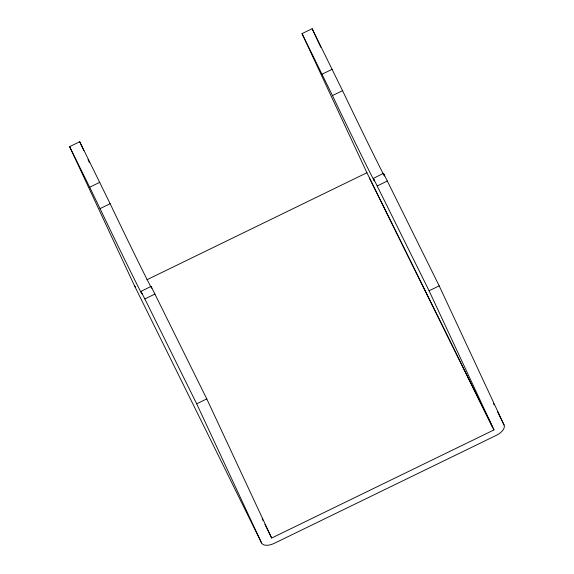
<?xml version="1.0" encoding="UTF-8"?>
<svg xmlns="http://www.w3.org/2000/svg" width="574" height="574" viewBox="0 0 574 574"><rect width="100%" height="100%" fill="white"/><g stroke="black" fill="none" stroke-linecap="round" stroke-linejoin="round"><path stroke-width="0.86" d="M383.432 173.341L383.468 173.463A56.187 0.567 64.1 0 1 372.261 151.895A56.187 0.567 64.1 0 1 342.556 90.663L312.134 28.7L302.032 33.615L332.454 95.578A56.187 0.567 64.1 0 0 362.158 156.81A56.187 0.567 64.1 0 0 373.365 178.378L383.432 173.341L383.977 174.281L439.196 285.866L504.08 425.004A11.236 5.905 -26.3 0 1 496.467 435.271L274.164 543.391A11.236 5.905 -26.3 0 1 261.565 542.954L134.503 285.787L69.619 146.65L79.721 141.735L110.143 203.698A56.187 0.567 64.1 0 0 151.17 287.402M69.619 146.65L89.666 187.224L99.776 182.317M322.079 74.197L332.188 69.282M373.358 178.277L429.094 290.781L493.977 429.919L271.667 538.039L206.784 398.901L151.565 287.316L151.019 286.376L140.953 291.413A56.187 0.567 64.1 0 1 129.746 269.845A56.187 0.567 64.1 0 1 100.041 208.613L110.143 203.698M332.454 95.578L342.556 90.663M147.023 279.703L366.915 172.752L302.032 33.615M140.917 291.291L144.863 298.946L154.973 294.031M377.276 185.911L387.385 180.997M261.565 542.954L196.681 403.816L206.784 398.901M429.094 290.781L439.196 285.866M493.36 403.307L494.149 404.914M497.328 411.343L504.08 425.004M366.915 172.752L493.977 429.919M369.412 178.105L492.105 426.432M262.139 518.753L262.928 520.36M264.915 524.378L271.667 538.039M144.863 298.946L196.681 403.816M89.666 187.224L100.041 208.613M312.134 28.7L320.816 47.305M79.721 141.735L83.876 150.632M88.023 159.529L89.53 162.765M151.019 286.376L151.055 286.498A56.187 0.567 64.1 0 1 151.837 288.327M135.493 287.007A11.236 5.905 -26.3 0 1 134.503 285.787"/></g></svg>
